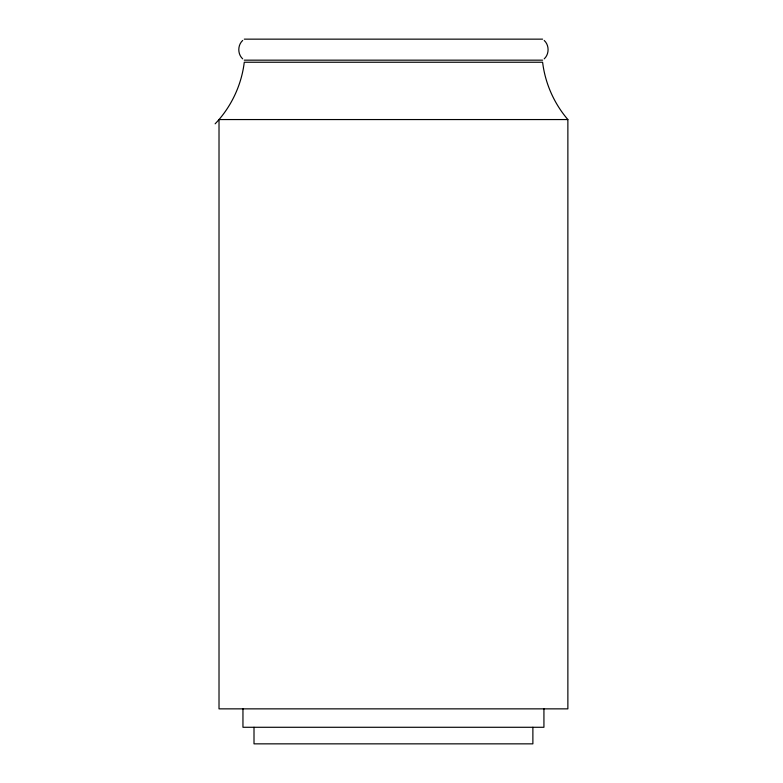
<?xml version="1.0" encoding="UTF-8"?>
<svg xmlns="http://www.w3.org/2000/svg" width="783" height="783" viewBox="0 0 783 783"><rect width="100%" height="100%" fill="white"/><g stroke="black" fill="none" stroke-linecap="round" stroke-linejoin="round"><path stroke-width="1.17" d="M242.681 40.452C237.513 45.199 237.513 54.115 242.681 58.862M544.205 58.862C549.372 54.115 549.372 45.199 544.205 40.452M215.129 123.831C231.132 107.134 241.516 85.2 244.267 62.239L542.609 62.239C545.154 83.282 554.051 103.473 567.871 119.554L567.871 708.86L219.015 708.86L219.015 119.554L567.871 119.554M244.267 39.15L542.609 39.15M244.267 60.164L542.609 60.164M543.931 708.86L543.931 727.28L242.955 727.28L242.955 708.86M532.88 727.28L532.88 743.85L254.005 743.85L254.005 727.28"/></g></svg>
